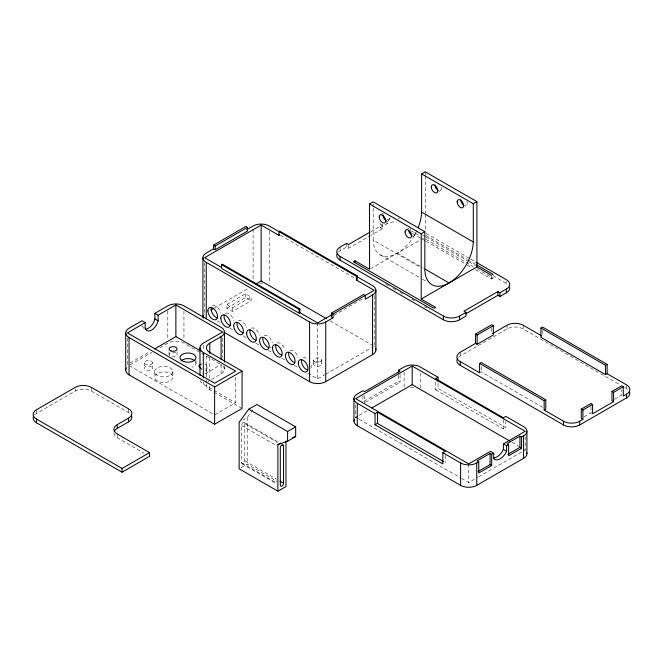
<?xml version="1.0" encoding="UTF-8"?>
<svg xmlns="http://www.w3.org/2000/svg" width="663" height="663" viewBox="0 0 663 663"><rect width="100%" height="100%" fill="white"/><g stroke="black" fill="none" stroke-linecap="round" stroke-linejoin="round"><path stroke-width="0.5" stroke-dasharray="3.31 2.49" d="M242.733 420.135L247.216 417.541L254.484 407.753M214.215 308.096L248.675 288.198M34.683 414.839A11.42 6.589 0 0 1 36.49 413.472L75.242 391.104A11.42 6.589 0 0 1 91.386 391.104L128.523 412.543A11.42 6.589 0 0 1 130.338 413.911M380.91 214.514L383.09 213.262M226.854 304.524L245.418 293.808L251.07 297.074L251.07 300.795L232.506 311.519L226.854 308.254L226.854 304.524L232.506 307.789L251.07 297.074M130.13 363.042L149.863 351.647M226.854 308.254L245.418 297.538L251.07 300.795M129.931 365.015L151.951 352.31M159.874 347.735L167.805 343.152A11.42 6.589 0 0 1 183.949 343.152L200.748 352.857M386.927 221.591L388.377 220.746M438.997 191.524L440.447 190.687M370.866 231.644L382.468 224.948L382.468 228.677L370.866 235.373M338.271 252.18A11.42 6.589 0 0 1 340.086 250.821L346.542 247.092L348.556 248.252L369.971 235.887M382.468 224.948L380.446 223.787L380.446 227.517L386.902 223.787A11.42 6.589 0 0 1 396.466 221.914M407.463 229.008L408.922 228.171M410.72 232.406L412.336 231.478L420.408 236.136M412.759 236.5L414.209 235.663M464.829 206.442L466.28 205.605M370.418 268.722L420.027 240.081M420.897 239.583L423.508 238.075M205.082 373.833L220.936 364.683M211.522 379.435L221.086 373.915A11.42 6.589 0 0 0 222.901 365.959M334.086 315.323L363.68 298.234M235.614 377.255L235.614 402.814L214.621 414.93L130.105 366.133M307.806 373.17L317.668 378.863L324.845 374.719M325.74 374.205L371.487 347.793M475.296 269.692L491.449 279.015L493.057 278.079L493.057 276.222M240.942 467.771L247.216 464.15L277.159 481.437M363.821 401.413L398.455 381.416L400.062 382.352L400.062 374.214M365.437 402.35L400.062 382.352M458.398 357.34A11.42 6.589 0 0 1 460.213 355.981L507.029 328.947A11.42 6.589 0 0 1 523.173 328.947L620.27 385.004M355.666 404.878L355.666 417.309L358.36 415.751M359.048 415.353L369.117 409.535M435.583 381.673L435.583 389.811L438.011 388.41L505.819 427.56L505.819 421.461M479.581 372.755L481.197 371.827L543.088 407.554M435.583 389.811L503.399 428.961L505.819 427.56M461.506 478.413L468.683 482.556L477.65 477.377M478.553 476.863L525.195 449.928L525.195 436.469M583.937 416.903L590.99 412.842L592.598 413.77M614.618 399.192L621.662 395.131L621.662 389.952M426.21 233.426L469.86 258.628M470.747 259.142L476.092 262.225M425.787 235.514L467.05 259.332M467.945 259.855L475.122 263.998M422.646 235.1L425.323 236.641M426.21 237.155L468.078 261.33M468.965 261.844L475.205 265.44M493.015 275.725L506.383 283.441A11.42 6.589 0 0 1 508.198 284.808M425.787 239.244L473.324 266.692M476.912 268.764L493.057 278.079M412.51 233.442L425.066 240.694M425.969 241.208L466.329 264.512M467.224 265.034L471.708 267.62M380.446 227.517L382.468 228.677M397.402 253.15L423.234 268.059M373.178 208.074L373.178 240.097L420.392 267.355M624.728 387.573L626.51 388.601A11.42 6.589 0 0 1 628.317 389.968M380.554 255.006L421.535 278.667M422.422 279.181L425.986 281.236M385.692 284.145L389.28 286.217M392.869 288.281L396.457 290.353M400.046 292.424L403.634 294.496M411.706 299.162L415.295 301.234M424.262 306.405L429.641 309.513M280.615 235.365L355.443 278.559M330.224 320.867L372.565 345.307M512.002 442.312L519.121 446.431M217.207 320.867L220.796 322.939M229.771 328.119L232.456 329.668M243.222 335.884L245.915 337.434M255.777 343.136L259.366 345.208M268.333 350.387L271.921 352.451M281.792 358.153L285.38 360.224M294.347 365.404L297.936 367.476M355.666 417.309L358.36 418.859M359.255 419.381L460.611 477.899M201.635 353.362L221.086 364.592A11.42 6.589 0 0 1 222.064 365.247M144.393 327.779L141.973 326.378A9.514 5.495 -60 0 0 144.393 329.014M200.077 380.371A11.42 6.589 0 0 0 203.326 384.167L213.188 389.869M214.083 390.383L235.614 402.814M206.533 384.242A11.42 6.589 0 0 0 209.781 389.761L241.175 407.886M244.324 422.555L278.667 442.387M244.796 423.599L244.796 460.884A2.287 1.318 -60 0 1 243.18 463.686A2.287 1.318 -60 0 1 241.572 462.749L241.572 425.464A2.287 1.318 -60 0 1 243.18 422.671A2.287 1.318 -60 0 1 244.796 423.599L277.383 442.412M241.572 425.464L276.794 445.801M244.796 460.884L276.504 479.192M241.572 462.749L276.794 483.087M242.045 463.793L276.388 483.625M113.879 433.047A11.42 6.589 0 0 0 117.218 437.713L144.128 453.243M626.51 384.871L626.51 388.601M590.99 406.626L590.99 412.842M542.549 330.191L542.549 334.334M523.173 325.218L523.173 328.947M507.029 325.218L507.029 328.947M506.383 281.576L506.383 283.441M503.399 419.803L503.399 428.961M491.689 327.862L491.689 332.006M491.449 276.222L491.449 279.015M481.197 366.647L481.197 371.827M468.683 463.918L468.683 482.556M460.213 352.252L460.213 355.981M445.271 455.398L445.271 462.517M438.011 383.33L438.011 388.41M425.248 171.816L425.248 174.924M425.248 175.96L425.248 213.246M425.248 214.282L425.248 230.857M420.251 373.07L420.251 388.327M410.72 228.677L410.72 230.542M404.099 372.059L404.099 388.327M398.455 375.316L398.455 381.416M386.902 220.986L386.902 223.787M374.181 295.491L374.181 346.243M373.178 203.947L373.178 207.047M364.542 395.736L364.542 402.855M362.934 395.828L362.934 400.908M348.556 244.523L348.556 248.252M346.542 243.362L346.542 247.092M340.086 247.092L340.086 250.821M321.663 360.224L321.663 363.954A3.995 2.304 0 0 1 315.671 365.951A3.995 2.304 0 0 1 315.671 361.957A3.995 2.304 0 0 1 321.663 363.954M317.668 322.939L317.668 378.863M313.674 360.224L313.674 363.954M269.236 231.138L269.236 283.59M253.092 229.083L253.092 280.507M247.216 417.541L247.216 464.15M245.418 293.808L245.418 297.538M232.506 307.789L232.506 311.519M224.425 366.15L224.425 369.258M222.693 338.105L222.693 357.531M221.086 364.592L221.086 373.915M209.781 357.655L209.781 379.402M209.781 386.653L209.781 389.761M206.914 366.225L206.914 371.819M206.433 356.106L206.433 378.888M206.433 379.924L206.433 383.032M204.652 262.863L204.652 313.616M203.326 345.199L203.326 350.313M203.326 382.128L203.326 384.167M195.975 360.399L195.975 363.2M183.949 311.046L183.949 339.017M177.046 351.78L177.046 354.572A3.995 2.304 0 0 1 172.015 356.802M172.902 371.587A9.133 5.271 0 0 1 159.203 376.153A9.133 5.271 0 0 1 159.203 367.02A9.133 5.271 0 0 1 172.902 371.587L172.902 377.181A9.133 5.271 0 0 1 159.203 381.747A9.133 5.271 0 0 1 159.203 372.614A9.133 5.271 0 0 1 172.902 377.181M169.057 351.78L169.057 354.572M167.805 311.046L167.805 340.044M154.636 371.587L154.636 377.181M152.424 362.727A3.995 2.304 0 0 1 146.432 364.725A3.995 2.304 0 0 1 146.432 360.73A3.995 2.304 0 0 1 152.424 362.727L152.424 368.321A3.995 2.304 0 0 1 146.432 370.319A3.995 2.304 0 0 1 146.432 366.324A3.995 2.304 0 0 1 152.424 368.321M144.435 362.727L144.435 368.321M128.523 408.814L128.523 412.543M127.437 338.014L127.437 364.592M117.218 433.983L117.218 437.713M91.386 387.374L91.386 391.104M75.242 389.239L75.242 391.104M36.49 409.742L36.49 413.472M386.902 220.058A11.42 6.589 0 0 1 392.024 218.351M397.933 218.351A11.42 6.589 0 0 1 399.35 218.624M416.961 230.392A34.269 19.782 -60 0 1 390.267 256.026A34.269 19.782 -60 0 1 373.178 240.097M415.046 232.547A4.566 2.635 60 0 1 412.767 235.796M389.214 217.63A4.566 2.635 60 0 1 386.935 220.878M203.309 319.052A11.42 6.589 0 0 1 203.019 318.207M203.79 314.826A11.42 6.589 0 0 1 204.453 314.047M259.672 283.781A11.42 6.589 0 0 1 262.647 283.781M373.551 345.953A11.42 6.589 0 0 1 374.38 346.674M212.525 305.817A6.854 3.953 60 0 1 220.63 313.002M225.445 313.276A6.854 3.953 60 0 1 233.55 320.461M238.365 320.735A6.854 3.953 60 0 1 246.462 327.92M251.277 328.193A6.854 3.953 60 0 1 259.382 335.379M264.197 335.644A6.854 3.953 60 0 1 272.294 342.829M271.043 347.511A6.854 3.953 60 0 1 270.04 347.818M277.109 343.103A6.854 3.953 60 0 1 285.214 350.288M290.029 350.561A6.854 3.953 60 0 1 298.126 357.747M302.941 358.02A6.854 3.953 60 0 1 307.624 359.271M311.046 365.205A6.854 3.953 60 0 1 311.046 368.098M441.285 187.571A4.566 2.635 60 0 1 439.005 190.82M466.793 201.395A4.566 2.635 60 0 1 464.838 205.729M169.587 355.724A3.995 2.304 0 0 1 172.015 352.343A3.995 2.304 0 0 1 177.046 354.572M126.583 367.667A11.42 6.589 0 0 1 127.238 366.896M204.917 364.227A3.995 2.304 0 0 1 204.917 368.222M201.883 368.454A3.995 2.304 0 0 1 200.922 368.222M200.922 364.227A3.995 2.304 0 0 1 201.883 363.995M195.701 362.006A7.989 4.616 0 0 1 191.98 367.194M204.917 369.821A3.995 2.304 0 0 1 204.917 373.816M200.922 369.821A3.995 2.304 0 0 1 201.883 369.589M207.967 381.805A11.42 6.589 0 0 1 208.795 381.092M410.687 387.465A11.42 6.589 0 0 1 413.662 387.465M355.467 417.74A11.42 6.589 0 0 1 356.296 417.027M524.566 449.647A11.42 6.589 0 0 1 525.394 450.368M314.842 361.857A3.995 2.304 0 0 0 321.53 360.821A3.995 2.304 0 0 0 316.632 357.995A3.995 2.304 0 0 0 314.842 361.857"/><path stroke-width="0.99" d="M277.896 491.184L277.896 444.575L287.585 441.218L295.657 436.561L295.657 426.864L256.904 404.496L248.832 409.154L239.144 422.207L239.144 468.807L277.896 491.184L285.968 486.518L285.968 440.953M213.536 248.832L213.536 245.103L245.824 226.456L247.44 227.392L247.44 231.122L215.144 249.76L213.536 248.832L206.268 253.026A11.42 6.589 0 0 0 206.268 262.349L206.268 318.92M213.536 245.103L215.144 246.031L247.44 227.392M246.628 229.721L253.092 225.992A11.42 6.589 0 0 1 269.236 225.992L356.421 276.33L357.224 275.866L357.224 279.595L356.421 280.059L356.421 276.33M279.728 234.851L278.924 235.315L261.164 225.064L204.652 257.683L221.525 267.429M299.908 312.679L299.104 313.151L221.608 268.407L221.608 264.678L222.412 264.214L299.908 308.95L299.908 312.679L317.668 322.939L332.022 314.652M145.628 329.155A9.514 5.495 -60 0 0 154.885 318.92L154.885 313.326L167.805 305.867A11.42 6.589 0 0 1 183.949 305.867L221.086 327.307A11.42 6.589 0 0 1 221.086 336.63L221.086 359.412M158.117 315.19L158.117 320.784A9.514 5.495 -60 0 1 151.661 330.108A9.514 5.495 -60 0 1 145.197 328.243L145.197 322.649L127.437 332.901L214.621 383.239L235.614 371.123L203.326 352.476A11.42 6.589 0 0 1 203.326 343.152L222.693 331.972L175.877 304.939L158.117 315.19L154.885 313.326M369.548 203.98L421.212 233.807L421.212 299.054L435.74 307.441L434.132 308.378L353.404 261.769L355.02 260.841L369.548 269.228L369.548 203.98L373.178 201.875L424.842 231.71L424.842 269.924A34.269 19.782 -60 0 0 449.066 282.977A34.269 19.782 -60 0 0 473.283 241.962L473.283 203.74L421.618 173.913L421.618 212.135A34.269 19.782 -60 0 1 418.104 227.749M421.618 173.913L425.248 171.816L476.912 201.643L476.912 266.899L421.212 299.054M210.933 309.994L213.619 308.436M255.777 284.096L261.164 280.988L326.635 318.795M154.346 349.061L175.877 336.63L200.607 350.909M369.971 232.166L348.556 244.523L346.542 243.362L340.086 247.092A11.42 6.589 0 0 0 340.086 256.407L340.086 260.136L443.414 319.798A11.42 6.589 0 0 0 459.558 319.798L466.014 316.069L466.014 312.339L464.001 311.171L497.905 291.596L499.919 292.764L506.383 289.035A11.42 6.589 0 0 0 506.383 279.711L476.092 262.225M209.781 353.512L209.781 343.152L221.086 336.63M421.212 233.807L424.842 231.71M473.283 203.74L476.912 201.643M221.608 264.678L299.104 309.422L299.908 308.95M117.218 424.66L128.523 418.138A11.42 6.589 0 0 0 128.523 408.814L91.386 387.374A11.42 6.589 0 0 0 75.242 387.374L36.49 409.742A11.42 6.589 0 0 0 36.49 419.066L36.49 422.795L122.067 472.197L149.515 456.351L149.515 452.622L117.218 433.983A11.42 6.589 0 0 1 117.218 424.66L117.218 428.389A11.42 6.589 0 0 0 114.268 431.348M117.218 428.389L128.523 421.867A11.42 6.589 0 0 0 131.473 415.494M331.392 313.151L333.008 314.08L333.008 317.809L331.392 316.881L331.392 313.151L363.68 294.505L365.296 295.441L365.296 299.17L372.565 294.969A11.42 6.589 0 0 0 372.565 285.654L357.423 276.91M333.008 314.08L374.181 290.311L356.421 280.059M206.268 262.349L309.596 322.003A11.42 6.589 0 0 0 325.74 322.003L333.008 317.809M145.197 322.649L141.973 320.784L129.053 328.243A11.42 6.589 0 0 0 129.053 337.558L214.621 386.968L242.07 371.123L242.07 408.408L214.621 424.254L129.053 374.852A11.42 6.589 0 0 1 126.103 368.479M36.49 419.066L122.067 468.468L149.515 452.622M224.086 332.287L309.596 381.664A11.42 6.589 0 0 0 325.74 381.664L372.565 354.63A11.42 6.589 0 0 0 375.515 348.266M340.086 256.407L443.414 316.069A11.42 6.589 0 0 0 459.558 316.069L466.014 312.339M465.782 313.872L497.905 295.325L499.919 296.494L506.383 292.764A11.42 6.589 0 0 0 509.623 287.245M248.832 409.154L287.585 431.522L295.657 426.864M398.455 373.286L398.455 370.236L404.099 366.971A11.42 6.589 0 0 1 420.251 366.971L438.011 377.222L438.011 381.291M503.399 443.87L525.195 431.29L412.179 366.042L355.666 398.662L468.683 463.918L490.479 451.329L493.711 453.194L493.711 458.788A11.42 6.589 -60 0 0 506.623 451.329L506.623 445.735L503.399 443.87L503.399 449.464A11.42 6.589 -60 0 1 493.33 458.025M277.896 444.575L280.59 443.025M475.545 343.393L475.545 334.069L491.689 324.754L493.305 325.682L493.305 335.006L477.161 344.329L475.545 343.393L460.213 352.252A11.42 6.589 0 0 0 460.213 361.575L460.213 365.296L563.542 424.958A11.42 6.589 0 0 0 579.686 424.958L626.51 397.924A11.42 6.589 0 0 0 629.46 391.56M475.545 334.069L477.161 335.006L493.305 325.682M492.543 333.58L507.029 325.218A11.42 6.589 0 0 1 523.173 325.218L541.671 335.892M371.81 407.985L412.179 384.681L509.946 441.127M375.043 413.579L377.462 412.179L445.271 451.329L442.851 452.73L442.851 463.918L375.043 424.768L375.043 413.579L357.282 403.328A11.42 6.589 0 0 1 357.282 394.004L362.934 390.739L364.542 391.676L400.062 371.164L398.455 370.236M438.011 377.222L435.583 378.623L503.399 417.773L505.819 416.372L523.579 426.632A11.42 6.589 0 0 1 523.579 435.947L523.579 458.324L476.755 485.357A11.42 6.589 0 0 1 460.611 485.357L357.282 425.696A11.42 6.589 0 0 1 354.324 419.331M479.581 363.432L481.197 362.504L545.782 399.789L545.782 409.112L544.166 410.041L544.166 400.717L479.581 363.432L479.581 372.755L460.213 361.575M607.134 373.692L605.518 374.62L540.933 337.334L540.933 328.011L542.549 327.083L607.134 364.368L607.134 373.692L626.51 384.871A11.42 6.589 0 0 1 626.51 394.195L626.51 397.924M375.043 424.768L377.462 423.367L443.489 461.489M544.166 400.717L545.782 399.789M540.933 328.011L605.518 365.296L607.134 364.368M491.689 454.362L490.073 453.426L477.161 460.884L478.777 461.813L478.777 473.001L491.689 465.542L491.689 454.362L493.711 453.194M521.557 437.116L519.941 436.179L507.029 443.638L508.645 444.575L508.645 455.754L521.557 448.304L521.557 437.116L523.579 435.947M442.851 452.73L460.611 462.981A11.42 6.589 0 0 0 476.755 462.981L478.777 461.813M506.623 445.735L508.645 444.575M592.598 404.447L582.918 410.041L582.918 419.364L581.302 418.436L581.302 409.112L590.99 403.518L592.598 404.447L592.598 413.77L613.59 401.654L613.59 392.33L623.278 386.736L623.278 396.06L626.51 394.195M613.59 401.654L611.974 400.717L611.974 391.402L621.662 385.808L623.278 386.736M478.023 471.575L490.073 464.614L491.689 465.542M507.891 454.329L519.941 447.368L521.557 448.304M544.166 410.041L563.542 421.229A11.42 6.589 0 0 0 579.686 421.229L582.918 419.364M292.748 437.563L295.657 436.561M421.618 212.135L473.283 241.962M476.017 264.512L493.057 274.358L491.449 275.286L476.912 266.899M425.016 269.087L449.066 282.977M611.974 391.402L613.59 392.33M357.224 275.866L279.728 231.122L278.924 231.586L278.924 235.315M581.302 409.112L582.918 410.041M503.399 449.464L506.623 451.329M154.885 318.92L158.117 320.784M242.07 371.123L209.781 352.476A11.42 6.589 0 0 1 209.781 343.152M281.783 444.956L283.549 445.975L283.549 483.261A2.287 1.318 -60 0 1 281.932 486.054A2.287 1.318 -60 0 1 280.316 485.125L280.316 447.84A2.287 1.318 -60 0 1 281.932 445.039A2.287 1.318 -60 0 1 283.549 445.975M280.026 481.222L283.549 483.261M605.518 365.296L605.518 374.62M579.686 421.229L579.686 424.958M563.542 421.229L563.542 424.958M526.919 431.29L526.919 453.658M519.941 436.179L519.941 447.368M506.383 289.035L506.383 292.764M499.919 292.764L499.919 296.494M497.905 291.596L497.905 295.325M490.073 453.426L490.073 464.614M477.161 335.006L477.161 344.329M476.755 462.981L476.755 485.357M460.611 462.981L460.611 485.357M459.558 316.069L459.558 319.798M443.414 316.069L443.414 319.798M412.179 366.042L412.179 384.681M377.462 412.179L377.462 423.367M375.904 290.311L375.904 349.973M372.565 294.969L372.565 354.63M357.282 403.328L357.282 425.696M355.02 260.841L355.02 262.705M353.934 398.662L353.934 421.038M325.74 322.003L325.74 381.664M309.596 322.003L309.596 381.664M299.104 309.422L299.104 313.151M287.585 431.522L287.585 441.218M261.164 225.064L261.164 280.988M224.425 331.972L224.425 362.006M215.144 246.031L215.144 249.76M214.621 386.968L214.621 424.254M203.326 352.476L203.326 378.034M202.919 257.683L202.919 317.345A11.42 6.589 0 0 1 203.309 315.638M199.977 347.818L199.977 375.415M175.877 304.939L175.877 336.63M129.053 337.558L129.053 374.852M128.523 418.138L128.523 421.867M125.713 332.901L125.713 370.186M122.067 468.468L122.067 472.197M340.086 260.136A11.42 6.589 0 0 1 337.127 253.772M411.93 235.44A4.566 2.635 60 0 1 408.814 230.873M386.098 220.522A4.566 2.635 60 0 1 382.866 214.928M217.207 317.875A6.854 3.953 60 0 1 211.273 307.599M230.127 325.334A6.854 3.953 60 0 1 224.193 315.058M243.039 332.793A6.854 3.953 60 0 1 237.105 322.516M255.959 340.252A6.854 3.953 60 0 1 250.026 329.975M268.871 347.702A6.854 3.953 60 0 1 262.938 337.434M281.792 355.161A6.854 3.953 60 0 1 275.858 344.884M294.704 362.62A6.854 3.953 60 0 1 288.77 352.343M307.624 370.078A6.854 3.953 60 0 1 301.69 359.802M438.168 190.463A4.566 2.635 60 0 1 434.936 184.869M464.001 205.373A4.566 2.635 60 0 1 460.768 199.778M200.922 368.222A3.995 2.304 0 0 1 200.922 364.227M181.065 360.887A7.989 4.616 0 0 1 194.905 360.887M36.49 422.795A11.42 6.589 0 0 1 33.54 416.43M526.828 452.804A11.42 6.589 0 0 1 523.579 458.324M460.213 365.296A11.42 6.589 0 0 1 457.255 358.932M405.068 231.942A4.566 2.635 60 0 0 409.908 237.967A4.566 2.635 60 0 0 409.908 231.511A4.566 2.635 60 0 0 405.068 231.942M379.236 217.025A4.566 2.635 60 0 0 384.076 223.05A4.566 2.635 60 0 0 384.076 216.594A4.566 2.635 60 0 0 379.236 217.025M457.139 201.875A4.566 2.635 60 0 0 461.978 207.909A4.566 2.635 60 0 0 461.978 201.444A4.566 2.635 60 0 0 457.139 201.875M431.306 186.966A4.566 2.635 60 0 0 436.146 192.991A4.566 2.635 60 0 0 436.146 186.535A4.566 2.635 60 0 0 431.306 186.966M298.292 363.017A6.854 3.953 60 0 0 305.56 372.059A6.854 3.953 60 0 0 305.56 362.371A6.854 3.953 60 0 0 298.292 363.017M285.38 355.559A6.854 3.953 60 0 0 292.64 364.6A6.854 3.953 60 0 0 292.64 354.912A6.854 3.953 60 0 0 285.38 355.559M272.46 348.108A6.854 3.953 60 0 0 279.728 357.142A6.854 3.953 60 0 0 279.728 347.453A6.854 3.953 60 0 0 272.46 348.108M259.548 340.649A6.854 3.953 60 0 0 266.808 349.683A6.854 3.953 60 0 0 266.808 339.995A6.854 3.953 60 0 0 259.548 340.649M246.628 333.191A6.854 3.953 60 0 0 253.896 342.232A6.854 3.953 60 0 0 253.896 332.544A6.854 3.953 60 0 0 246.628 333.191M233.716 325.732A6.854 3.953 60 0 0 240.976 334.774A6.854 3.953 60 0 0 240.976 325.085A6.854 3.953 60 0 0 233.716 325.732M220.796 318.273A6.854 3.953 60 0 0 228.064 327.315A6.854 3.953 60 0 0 228.064 317.627A6.854 3.953 60 0 0 220.796 318.273M207.884 310.823A6.854 3.953 60 0 0 215.144 319.856A6.854 3.953 60 0 0 215.144 310.168A6.854 3.953 60 0 0 207.884 310.823M171.054 350.976A3.995 2.304 0 0 0 177.046 348.978A3.995 2.304 0 0 0 171.054 346.981A3.995 2.304 0 0 0 171.054 350.976M183.991 361.6A7.989 4.616 0 0 0 195.975 357.606A7.989 4.616 0 0 0 183.991 353.611A7.989 4.616 0 0 0 183.991 361.6"/></g></svg>
